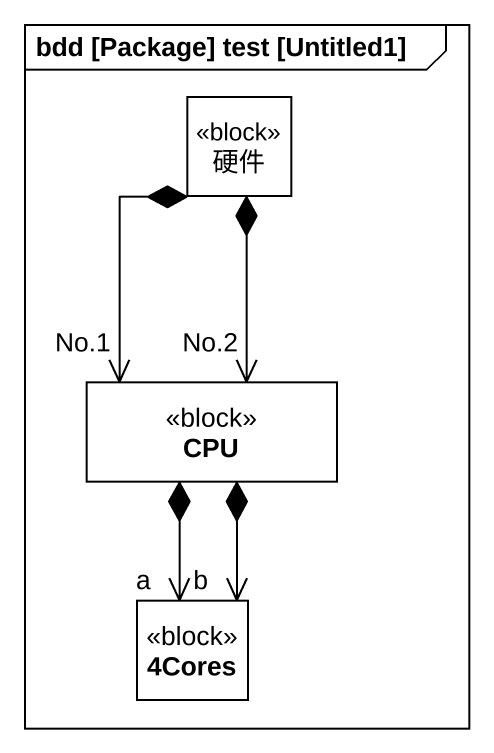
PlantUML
@startuml
mainframe bdd [Package] test [Untitled1]
hide circle
hide empty members
class 硬件 <<block>>
class CPU <<block>>
class "4Cores" as c4Cores <<block>>
硬件 *--> "No.1" CPU
硬件 *--> "No.2" CPU
CPU *--> "a" c4Cores
CPU *--> "b" c4Cores
@enduml
